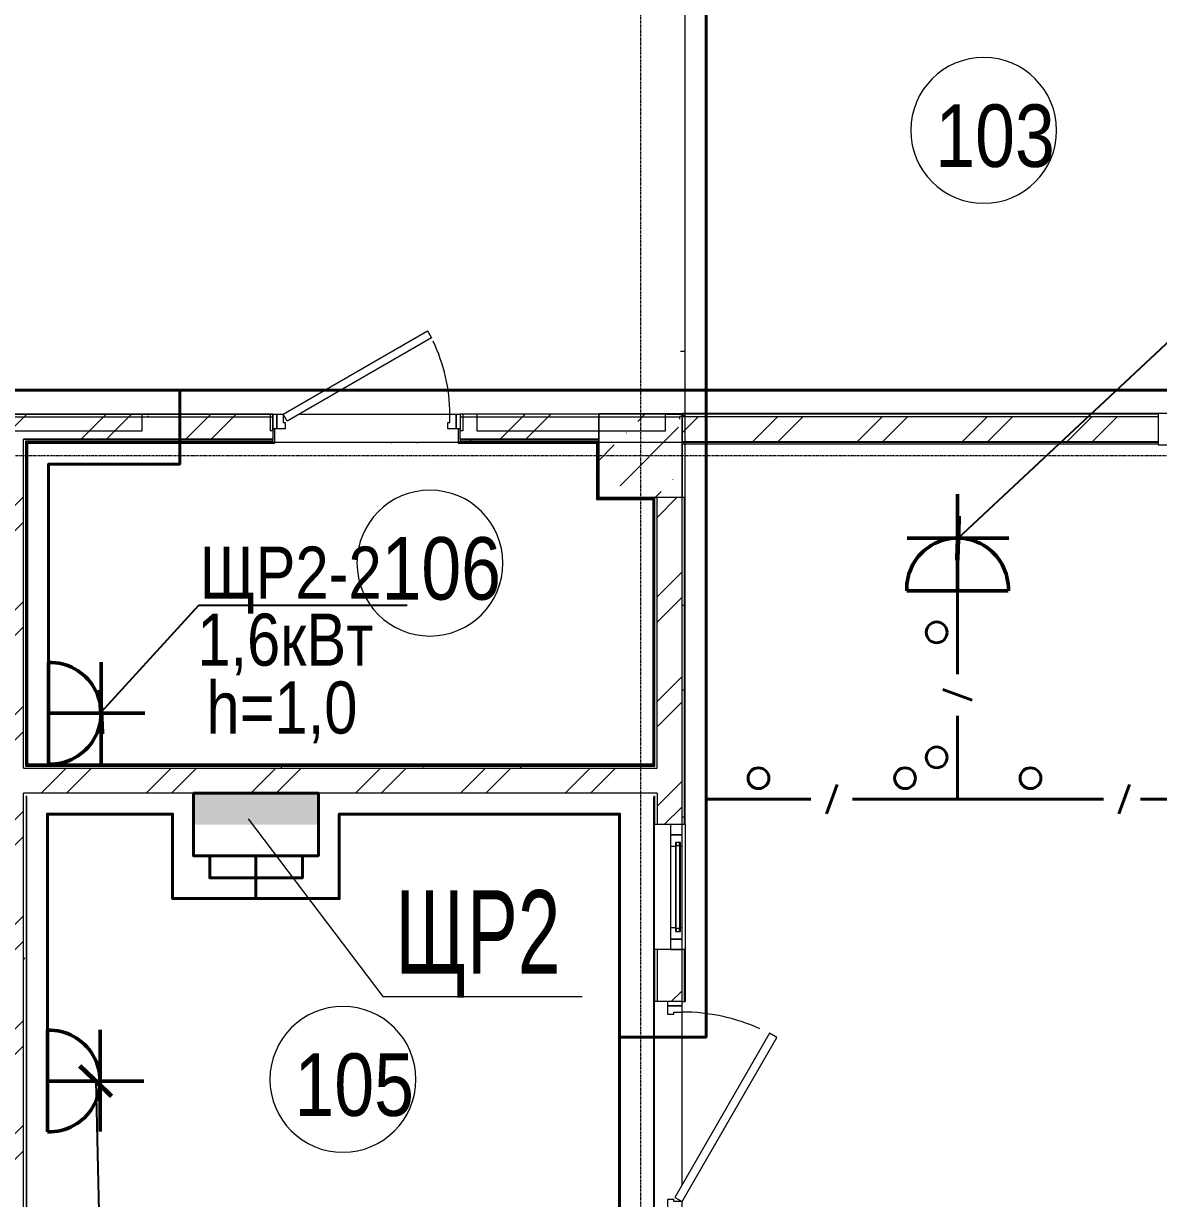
# Model space of a CAD drawing. Header units: metres. Extents: x -187 to 138813, y -64870 to 49448.
# Drawn here: x 51103 to 56549, y -53851 to -48211 of the extents above; entities that cross this region are included whole.
import ezdxf
from ezdxf import colors
from ezdxf.entities.mleader import LeaderData, LeaderLine
from ezdxf.math import Vec2, Vec3

# ---------------------------------------------------------------- set-up
doc = ezdxf.new("R2010")
doc.units = ezdxf.units.M
doc.linetypes.add('ADSK_Линия сетки', pattern=[21, 12, -3, 3, -3])
for name, color, linetype, lineweight in [('A-AREA-IDEN', 7, 'Continuous', 9), ('A-DETL-MBND', 7, 'Continuous', 5), ('A-DOOR', 7, 'Continuous', 5), ('A-DOOR-FRAM', 7, 'Continuous', 13), ('A-FLOR', 7, 'Continuous', 5), ('A-GLAZ', 7, 'Continuous', 5), ('A-WALL', 7, 'Continuous', 5), ('A-WALL-PATT', 7, 'Continuous', 18), ('nadpisi', 84, 'Continuous', 13), ('S-COLS', 7, 'Continuous', 5), ('S-GRID', 7, 'Continuous', 9), ('Освещение', 1, 'Continuous', 50), ('раб осв', 7, 'Continuous', 40), ('Эл-свет раб.', 5, 'Continuous', 50), ('ЭЛ.сети', 5, 'Continuous', 100), ('ЭОМ', 7, 'Continuous', 40)]:
    doc.layers.add(name, color=color, linetype=linetype, lineweight=lineweight)
doc.styles.add('Arial', font='ARIALN.TTF', dxfattribs={"width": 0.8, "height": 2.5})
doc.styles.add('GOST Common_I_1', font='ARIALN.TTF', dxfattribs={"height": 300})
doc.styles.add('STYLE1', font='ARIALN.TTF', dxfattribs={"height": 250})
doc.styles.add('ГОСТ 2.304', font='ARIALN.TTF', dxfattribs={"width": 0.85})
doc.dimstyles.new('СПДС', dxfattribs={"dimscale": 100, "dimtxt": 2.5, "dimasz": 2.5, "dimexe": 1.25, "dimexo": 0.625, "dimtad": 1, "dimdec": 0, "dimrnd": 0.001, "dimtxsty": 'ГОСТ 2.304', "dimblk": 'OBLIQUE', "dimcen": 2.5, "dimdle": 2, "dimadec": 0, "dimazin": 2, "dimtfac": 0.75, "dimtdec": 0, "dimtmove": 1, "dimatfit": 3, "dimfxl": 1, "dimtolj": 1, "dimarcsym": 1})
pattern_1 = [(45, (0, 0), (-251.4472, 251.4472), []), (45, (0, 381), (-251.4472, 251.4472), [])]
pattern_2 = [(0, (0, 0), (812.8, 203.2), [33.528, -576.072, 33.528, -576.072, -3251.2]), (0, (0, 0), (812.8, 203.2), [-1219.2, 33.528, -1185.672, 33.528, -576.072, -1422.4]), (0, (0, 0), (812.8, 203.2), [-3048, 33.528, -372.872, 33.528, -982.472]), (120, (304.8, 101.6), (-582.37636, 602.30545), [33.528, -576.072, 33.528, -576.072, -3251.2]), (120, (304.8, 101.6), (-582.37636, 602.30545), [-1219.2, 33.528, -1185.672, 33.528, -576.072, -1422.4]), (120, (304.8, 101.6), (-582.37636, 602.30545), [-3048, 33.528, -372.872, 33.528, -982.472]), (240, (406.4, 508), (-230.42364, -805.50545), [33.528, -576.072, 33.528, -576.072, -3251.2]), (240, (406.4, 508), (-230.42364, -805.50545), [-1219.2, 33.528, -1185.672, 33.528, -576.072, -1422.4]), (240, (406.4, 508), (-230.42364, -805.50545), [-3048, 33.528, -372.872, 33.528, -982.472])]
pattern_3 = [(50, (0, 0), (728.7365, -63.756), [76.2, -838.2]), (355, (0, 0), (-140.9716, 764.2276), [60.96, -670.56]), (100.451, (60.7, -5.3), (587.77, 700.467), [64.76, -712.36]), (46.184, (0, 203.2), (1084.316, -168.171), [114.3, -1257.3]), (96.636, (90.4, 189.2), (949.61, 989.71), [97.14, -1068.54]), (351.184, (0, 203.2), (949.62, 989.701), [91.44, -1005.84]), (21, (101.6, 152.4), (606.458, -409.0606), [76.2, -838.2]), (326, (101.6, 152.4), (247.208, 736.753), [60.96, -670.56]), (71.451, (152.14, 118.3), (853.668, 327.6855), [64.76, -712.36]), (37.5, (0, 0), (12.3547, 338.2201), [33.528, -628.904, 33.528, -647.192, -673.1]), (37.5, (0, 0), (12.3547, 338.2201), [-1343.152, 33.528, -639.572]), (7.5, (0, 0), (267.2789, 400.7221), [33.528, -354.584, 33.528, -613.664, -256.54]), (7.5, (0, 0), (267.2789, 400.7221), [-1035.304, 33.528, -223.012]), (327.5, (-226.57, 0), (542.3633, -22.9153), [33.528, -220.472, 33.528, -758.952, -1051.56]), (327.5, (-226.57, 0), (542.3633, -22.9153), [-1046.48, 33.528, -1018.032]), (317.5, (-328.17, 0), (592.517, 101.707), [33.528, -296.672, 33.528, -492.76, -746.76]), (317.5, (-328.17, 0), (592.517, 101.707), [-856.488, 33.528, -713.232])]

# ---------------------------------------------------------------- blocks, each defined once
blk = doc.blocks.new('КДП АПК - КР_rvt-1-1 этаж')
at = {"layer": 'S-COLS', "lineweight": 15}
h = blk.add_hatch(dxfattribs=at)
h.set_pattern_fill('FP_125', color=256, style=0, pattern_type=2)
h.set_pattern_definition([(45, (0, 0), (84.19025, 308.69666), [396.875, -79.375, 3.353, -76.022])])
h.paths.add_polyline_path([(54034.3, -49845.6), (54262.7, -49845.6), (54262.7, -49445.6), (53862.7, -49445.6), (53862.7, -49845.6)], flags=0)
for p, q in [((54262.7, -49445.6), (53862.7, -49445.6)), ((53862.7, -49445.6), (53862.7, -49845.6)), ((54262.7, -49845.6), (54262.7, -49445.6)), ((53862.7, -49845.6), (54262.7, -49845.6))]:
    blk.add_line(p, q, dxfattribs=at)
blk = doc.blocks.new('Окно 1-Глухое - Один переплет с двойным стеклопакетом - 21519-2003 - ОА СПО Д2 2068-868 _4М1-16-4М1_ ГОСТ 21519-2003-678951-1 этаж')
at = {"layer": 'A-GLAZ', "color": 36, "true_color": 0x804000}
for p, q in [((-300, 63), (-300, 8)), ((-250, 63), (-300, 63)), ((-250, 8), (-250, 63)), ((300, 63), (250, 63)), ((250, 63), (250, 8)), ((300, 8), (300, 63)), ((-300, 8), (-250, 8)), ((250, 8), (300, 8))]:
    blk.add_line(p, q, dxfattribs=at)
at = {"layer": 'A-GLAZ', "lineweight": 13}
for p, q in [((-250, 63), (-250, 8)), ((-196, 63), (-250, 63)), ((-196, 55), (-196, 63)), ((250, 63), (196, 63)), ((196, 63), (196, 55)), ((250, 8), (250, 63)), ((-250, 8), (-196, 8)), ((214, 55), (-214, 55)), ((-214, 55), (-214, 51)), ((-214, 51), (214, 51)), ((214, 35), (-214, 35)), ((-214, 35), (-214, 31)), ((-214, 31), (214, 31)), ((-196, 8), (-196, 31)), ((196, 31), (196, 8)), ((196, 8), (250, 8)), ((214, 51), (214, 55)), ((214, 31), (214, 35))]:
    blk.add_line(p, q, dxfattribs=at)
at = {"layer": 'A-GLAZ'}
for p, q in [((196, 63), (-196, 63)), ((-196, 8), (196, 8))]:
    blk.add_line(p, q, dxfattribs=at)
at = {"layer": 'A-GLAZ', "lineweight": 18}
for p, q in [((-199, 51), (-214, 51)), ((-214, 51), (-214, 35)), ((-214, 35), (-199, 35)), ((-199, 35), (-199, 51)), ((199, 51), (199, 35)), ((214, 51), (199, 51)), ((199, 35), (214, 35)), ((214, 35), (214, 51))]:
    blk.add_line(p, q, dxfattribs=at)
blk = doc.blocks.new('AC_Дверь_Однопольная_ДеревяннаяВнутренняя_ГОСТ6629-88 - ДГ 21-10Л-1292866-1 этаж')
at = {"layer": 'A-DOOR', "lineweight": 13}
for p, q in [((-333.1, 515), (-353.1, 480.4)), ((455, 60), (-333.1, 515)), ((-353.1, 480.4), (435, 25.4)), ((435, 25.4), (455, 60))]:
    blk.add_line(p, q, dxfattribs=at)
at = {"layer": 'A-DOOR', "lineweight": 18}
for p, q in [((-485, 60), (-505, 60)), ((-505, 60), (-505, -10)), ((-485, -10), (-485, 60)), ((505, 60), (485, 60)), ((485, 60), (485, -10)), ((505, -10), (505, 60)), ((-505, -10), (-485, -10)), ((485, -10), (505, -10))]:
    blk.add_line(p, q, dxfattribs=at)
at = {"layer": 'A-DOOR'}
blk.add_arc((455, 60), 910, 155.7365, 180, dxfattribs=at)
at = {"layer": 'A-DOOR-FRAM'}
for p, q in [((-455, 60), (-485, 60)), ((-485, 60), (-485, -10)), ((-455, 20), (-455, 60)), ((485, 60), (455, 60)), ((455, 60), (455, 20)), ((485, -10), (485, 60)), ((-445, 20), (-455, 20)), ((-445, -10), (-445, 20)), ((455, 20), (445, 20)), ((445, 20), (445, -10)), ((-485, -10), (-445, -10)), ((445, -10), (485, -10))]:
    blk.add_line(p, q, dxfattribs=at)
blk = doc.blocks.new('AC_Дверь_Однопольная_ДеревяннаяВнутренняя_ГОСТ6629-88 - ДГ 21-9-2276558-1 этаж')
at = {"layer": 'A-DOOR', "lineweight": 13}
for p, q in [((-400, 40), (292.8, 440)), ((312.8, 405.4), (-380, 5.4)), ((292.8, 440), (312.8, 405.4)), ((-380, 5.4), (-400, 40))]:
    blk.add_line(p, q, dxfattribs=at)
at = {"layer": 'A-DOOR', "lineweight": 18}
for p, q in [((-450, 40), (-430, 40)), ((-450, -30), (-450, 40)), ((-430, 40), (-430, -30)), ((430, 40), (450, 40)), ((430, -30), (430, 40)), ((450, 40), (450, -30)), ((-430, -30), (-450, -30)), ((450, -30), (430, -30))]:
    blk.add_line(p, q, dxfattribs=at)
at = {"layer": 'A-DOOR'}
blk.add_arc((-400, 40), 800, 0, 25.9051, dxfattribs=at)
at = {"layer": 'A-DOOR-FRAM'}
for p, q in [((-430, 40), (-400, 40)), ((-430, -30), (-430, 40)), ((-400, 40), (-400, 0)), ((-400, 0), (-390, 0)), ((-390, 0), (-390, -30)), ((390, 0), (400, 0)), ((390, -30), (390, 0)), ((400, 40), (430, 40)), ((400, 0), (400, 40)), ((430, 40), (430, -30)), ((-390, -30), (-430, -30)), ((430, -30), (390, -30))]:
    blk.add_line(p, q, dxfattribs=at)
blk = doc.blocks.new('Дверь-ВНУТРЕННЯЯ - ДГ 21-14-2278928-1 этаж')
at = {"layer": 'A-DOOR', "lineweight": 13}
for p, q in [((-632.5, -22.4), (-655, -61.3)), ((-65.3, -349.9), (-632.5, -22.4)), ((65.3, -349.9), (632.5, -22.4)), ((632.5, -22.4), (655, -61.3)), ((-655, -61.3), (-87.8, -388.8)), ((655, -61.3), (87.8, -388.8)), ((-87.8, -388.8), (-65.3, -349.9)), ((87.8, -388.8), (65.3, -349.9))]:
    blk.add_line(p, q, dxfattribs=at)
at = {"layer": 'A-DOOR'}
for centre, start, end in [((-655, -61.3), 330, 360), ((655, -61.3), 180, 210)]:
    blk.add_arc(centre, 655, start, end, dxfattribs=at)
at = {"layer": 'A-DOOR-FRAM'}
for p, q in [((-705, 88.7), (-655, 88.7)), ((-705, -61.3), (-705, 88.7)), ((-655, 88.7), (-655, 39.4)), ((655, 88.7), (705, 88.7)), ((655, 39.4), (655, 88.7)), ((705, 88.7), (705, -61.3)), ((-655, 39.4), (-639.1, 39.4)), ((-639.1, 39.4), (-639.1, -11.6)), ((639.1, 39.4), (655, 39.4)), ((639.1, -11.6), (639.1, 39.4)), ((-655, -11.6), (-655, -61.3)), ((-639.1, -11.6), (-655, -11.6)), ((655, -11.6), (639.1, -11.6)), ((655, -61.3), (655, -11.6)), ((-655, -61.3), (-705, -61.3)), ((705, -61.3), (655, -61.3))]:
    blk.add_line(p, q, dxfattribs=at)
blk = doc.blocks.new('_None')
blk = doc.blocks.new('Розетка штепсельная с заземляющим контактом скрытой установки IP20')
at = {"layer": 'Эл-свет раб.', "ltscale": 0.3}
for p, q in [((191574.8, -246568.3), (191574.8, -246105.7)), ((191816.2, -246316.2), (191328.6, -246316.2)), ((191818.7, -246568.3), (191331, -246568.3))]:
    blk.add_line(p, q, dxfattribs=at)
at = {"layer": 'Эл-свет раб.', "ltscale": 0.3, "extrusion": (0, 0, -1)}
blk.add_ellipse((191574.8, -246560.1), major_axis=(-172.5, 172.5), ratio=1, start_param=5.464002, end_param=8.673165, dxfattribs=at)
blk = doc.blocks.new('_Oblique')
at = {"color": 0, "linetype": 'ByBlock', "lineweight": -2}
blk.add_line((-0.5, -0.5), (0.5, 0.5), dxfattribs=at)
blk = doc.blocks.new('ПСС_Марка_помещения - Имя_2_5мм-224473-1 этаж')
at = {"layer": 'A-AREA-IDEN'}
for start, end in [(360, 180), (180, 360)]:
    blk.add_arc((-0.074, 0.039), 3.5, start, end, dxfattribs=at)

msp = doc.modelspace()

# ---------------------------------------------------------------- hatches: boundary and pattern name
at = {"layer": 'A-WALL-PATT', "lineweight": 5}
h = msp.add_hatch(dxfattribs=at)
h.set_pattern_fill('FP_81', color=256, style=0, pattern_type=2)
h.set_pattern_definition(pattern_2)
h.paths.add_polyline_path([(54262.6532, -50085.6443), (54262.6532, -49485.6443), (54250.1532, -49485.6443), (54250.1532, -50085.6443)], flags=0)
h = msp.add_hatch(dxfattribs=at)
h.set_pattern_fill('FP_81', color=256, style=0, pattern_type=2)
h.set_pattern_definition(pattern_2)
h.paths.add_polyline_path([(54262.6532, -50485.6443), (54277.6532, -50485.6443), (54277.6532, -49482.6443), (54262.6532, -49482.6443), (54262.6532, -50382.5185)], flags=0)
h = msp.add_hatch(dxfattribs=at)
h.set_pattern_fill('FP_81', color=256, style=0, pattern_type=2)
h.set_pattern_definition([(0, (-4e-05, -600), (812.8, 203.2), [33.528, -576.072, 33.528, -576.072, -3251.2]), (0, (-4e-05, -600), (812.8, 203.2), [-1219.2, 33.528, -1185.672, 33.528, -576.072, -1422.4]), (0, (-4e-05, -600), (812.8, 203.2), [-3048, 33.528, -372.872, 33.528, -982.472]), (120, (304.8, -498.4), (-582.37636, 602.30545), [33.528, -576.072, 33.528, -576.072, -3251.2]), (120, (304.8, -498.4), (-582.37636, 602.30545), [-1219.2, 33.528, -1185.672, 33.528, -576.072, -1422.4]), (120, (304.8, -498.4), (-582.37636, 602.30545), [-3048, 33.528, -372.872, 33.528, -982.472]), (240, (406.4, -92), (-230.42364, -805.50545), [33.528, -576.072, 33.528, -576.072, -3251.2]), (240, (406.4, -92), (-230.42364, -805.50545), [-1219.2, 33.528, -1185.672, 33.528, -576.072, -1422.4]), (240, (406.4, -92), (-230.42364, -805.50545), [-3048, 33.528, -372.872, 33.528, -982.472])])
h.paths.add_polyline_path([(47942.6532, -50098.1443), (51752.6532, -50098.1443), (51752.6532, -50085.6443), (47875.1532, -50085.6443), (47875.1532, -50098.1443)], flags=0)
h.paths.add_polyline_path([(54182.6531, -50098.1443), (54250.1531, -50098.1443), (54250.1531, -50085.6443), (52652.6532, -50085.6443), (52652.6532, -50098.1443), (54034.2902, -50098.1443)], flags=0)
h = msp.add_hatch(dxfattribs=at)
h.set_pattern_fill('FP_1', color=256, style=0, pattern_type=2)
h.set_pattern_definition(pattern_1)
h.paths.add_polyline_path([(52976.5336, -50205.6443), (53862.6532, -50205.6443), (53862.6532, -50085.6443), (53210.7702, -50085.6446), (53210.7702, -50205.6446)])
h.paths.add_polyline_path([(48262.6532, -50205.6443), (52298.2701, -50205.6446), (52298.2701, -50085.6446), (48262.6532, -50085.6443)])
h = msp.add_hatch(dxfattribs=at)
h.set_pattern_fill('FP_1', color=256, style=0, pattern_type=2)
h.set_pattern_definition([(45, (-8e-05, -2732), (-251.4472, 251.4472), []), (45, (-8e-05, -2351), (-251.4472, 251.4472), [])])
h.paths.add_polyline_path([(54262.6531, -50217.6443), (56547.4745, -50217.6443), (56547.4745, -50097.6443), (54262.6531, -50097.6443)])
h.paths.add_polyline_path([(57957.4745, -50097.6443), (57957.4745, -50217.6443), (59862.6531, -50217.6443), (59862.6531, -50097.6443)])
h = msp.add_hatch(dxfattribs=at)
h.set_pattern_fill('FP_1', color=256, style=0, pattern_type=2)
h.set_pattern_definition(pattern_1)
h.paths.add_polyline_path([(50982.6532, -56735.6443), (51102.6532, -56735.6443), (51102.6532, -50205.6443), (50982.6532, -50205.6443), (50982.6532, -56063.8585)], flags=0)
h = msp.add_hatch(dxfattribs=at)
h.set_pattern_fill('FP_81', color=256, style=0, pattern_type=2)
h.set_pattern_definition(pattern_2)
h.paths.add_polyline_path([(51389.8986, -50215.6443), (51752.6532, -50215.6443), (51752.6532, -50205.6443), (51102.6532, -50205.6443), (51102.6532, -50215.6443), (51112.6532, -50215.6443)], flags=0)
h.paths.add_polyline_path([(52976.5336, -50215.6443), (53862.6532, -50215.6443), (53862.6532, -50205.6443), (52652.6532, -50205.6443), (52652.6532, -50215.6443)], flags=0)
h = msp.add_hatch(dxfattribs=at)
h.set_pattern_fill('FP_82', color=256, style=0, pattern_type=2)
h.set_pattern_definition(pattern_3)
h.paths.add_polyline_path([(51389.8986, -50220.6443), (51752.6532, -50220.6443), (51752.6532, -50215.6443), (51112.6532, -50215.6443), (51112.6532, -50220.6443), (51117.6532, -50220.6443)], flags=0)
h.paths.add_polyline_path([(53862.6532, -50220.6443), (53862.6532, -50215.6443), (52652.6532, -50215.6443), (52652.6532, -50220.6443), (53857.6532, -50220.6443)], flags=0)
h = msp.add_hatch(dxfattribs=at)
h.set_pattern_fill('FP_1', color=256, style=0, pattern_type=2)
h.set_pattern_definition(pattern_1)
h.paths.add_polyline_path([(53852.6532, -50225.6443), (53857.6532, -50225.6443), (53857.6532, -50220.6443), (52647.6532, -50220.6443), (52647.6532, -50225.6443), (52976.5336, -50225.6443)], flags=0)
h.paths.add_polyline_path([(51122.6532, -50225.6443), (51757.6532, -50225.6443), (51757.6532, -50220.6443), (51117.6532, -50220.6443), (51117.6532, -50225.6443)], flags=0)
h = msp.add_hatch(dxfattribs=at)
h.set_pattern_fill('FP_1', color=256, style=0, pattern_type=2)
h.set_pattern_definition(pattern_1)
h.paths.add_polyline_path([(51117.6532, -51770.6443), (51122.6532, -51770.6443), (51122.6532, -50225.6443), (51117.6532, -50225.6443), (51117.6532, -51625.3116)], flags=0)
h = msp.add_hatch(dxfattribs=at)
h.set_pattern_fill('FP_1', color=256, style=0, pattern_type=2)
h.set_pattern_definition(pattern_1)
h.paths.add_polyline_path([(53857.6532, -50490.6443), (53857.6532, -50225.6443), (53852.6532, -50225.6443), (53852.6532, -50490.6443)], flags=0)
h = msp.add_hatch(dxfattribs=at)
h.set_pattern_fill('FP_82', color=256, style=0, pattern_type=2)
h.set_pattern_definition(pattern_3)
h.paths.add_polyline_path([(53862.6532, -50485.6443), (53862.6532, -50220.6443), (53857.6532, -50220.6443), (53857.6532, -50485.6443)], flags=0)
h = msp.add_hatch(dxfattribs=at)
h.set_pattern_fill('FP_1', color=256, style=0, pattern_type=2)
h.set_pattern_definition(pattern_1)
h.paths.add_polyline_path([(54034.2902, -50495.6443), (54122.6532, -50495.6443), (54122.6532, -50490.6443), (53852.6532, -50490.6443), (53852.6532, -50495.6443)], flags=0)
h = msp.add_hatch(dxfattribs=at)
h.set_pattern_fill('FP_1', color=256, style=0, pattern_type=2)
h.set_pattern_definition(pattern_1)
h.paths.add_polyline_path([(54122.6532, -51765.6443), (54127.6532, -51765.6443), (54127.6532, -50490.6443), (54122.6532, -50490.6443), (54122.6532, -51092.686)], flags=0)
h = msp.add_hatch(dxfattribs=at)
h.set_pattern_fill('FP_82', color=256, style=0, pattern_type=2)
h.set_pattern_definition(pattern_3)
h.paths.add_polyline_path([(54132.6532, -51770.6443), (54132.6532, -50485.6443), (54127.6532, -50485.6443), (54127.6532, -51770.6443)], flags=0)
h = msp.add_hatch(dxfattribs=at)
h.set_pattern_fill('FP_1', color=256, style=0, pattern_type=2)
h.set_pattern_definition(pattern_1)
h.paths.add_polyline_path([(54262.6532, -55285.6443), (54262.6532, -53915.6443), (54142.6532, -53915.6443), (54142.6532, -55285.6443)], flags=0)
h.paths.add_polyline_path([(54192.6532, -52905.6443), (54262.6532, -52905.6443), (54262.6532, -52655.6443), (54142.6532, -52655.6443), (54142.6532, -52905.6443)], flags=0)
h.paths.add_polyline_path([(54262.6532, -52055.6443), (54262.6532, -50485.6443), (54142.6532, -50485.6443), (54142.6532, -52055.6443)], flags=0)
h = msp.add_hatch(dxfattribs=at)
h.set_pattern_fill('FP_81', color=256, style=0, pattern_type=2)
h.set_pattern_definition(pattern_2)
h.paths.add_polyline_path([(54274.6532, -55285.6443), (54274.6532, -53915.6443), (54262.6532, -53915.6443), (54262.6532, -55285.6443)], flags=0)
h.paths.add_polyline_path([(54262.6532, -52905.6443), (54274.6532, -52905.6443), (54274.6532, -52655.6443), (54262.6532, -52655.6443)], flags=0)
h.paths.add_polyline_path([(54274.6532, -52055.6443), (54274.6532, -50485.6443), (54262.6532, -50485.6443), (54262.6532, -52055.6443)], flags=0)
h = msp.add_hatch(dxfattribs=at)
h.set_pattern_fill('FP_81', color=256, style=0, pattern_type=2)
h.set_pattern_definition(pattern_2)
h.paths.add_polyline_path([(54277.6532, -55285.6443), (54277.6532, -53915.6443), (54274.6532, -53915.6443), (54274.6532, -55285.6443)], flags=0)
h.paths.add_polyline_path([(54274.6532, -52905.6443), (54277.6532, -52905.6443), (54277.6532, -52655.6443), (54274.6532, -52655.6443)], flags=0)
h.paths.add_polyline_path([(54277.6532, -52055.6443), (54277.6532, -50485.6443), (54274.6532, -50485.6443), (54274.6532, -52055.6443)], flags=0)
h = msp.add_hatch(dxfattribs=at)
h.set_pattern_fill('FP_82', color=256, style=0, pattern_type=2)
h.set_pattern_definition(pattern_3)
h.paths.add_polyline_path([(54034.2902, -51775.6443), (54132.6532, -51775.6443), (54132.6532, -51770.6443), (51117.6532, -51770.6443), (51117.6532, -51775.6443), (52976.5336, -51775.6443)], flags=0)
h = msp.add_hatch(dxfattribs=at)
h.set_pattern_fill('FP_1', color=256, style=0, pattern_type=2)
h.set_pattern_definition(pattern_1)
h.paths.add_polyline_path([(51122.6532, -51770.6443), (54127.6532, -51770.6443), (54127.6532, -51765.6443), (51122.6532, -51765.6443)], flags=0)
h = msp.add_hatch(dxfattribs=at)
h.set_pattern_fill('FP_1', color=256, style=0, pattern_type=2)
h.set_pattern_definition(pattern_1)
h.paths.add_polyline_path([(51102.6532, -51905.6443), (54142.6532, -51905.6443), (54142.6532, -51785.6443), (51102.6532, -51785.6443), (51102.6532, -51802.8535)], flags=0)
h = msp.add_hatch(dxfattribs=at)
h.set_pattern_fill('FP_81', color=256, style=0, pattern_type=2)
h.set_pattern_definition(pattern_2)
h.paths.add_polyline_path([(54142.6532, -51785.6443), (54142.6532, -51775.6443), (51112.6532, -51775.6443), (51112.6532, -51785.6443), (54034.2902, -51785.6443)], flags=0)
h = msp.add_hatch(dxfattribs=at)
h.set_pattern_fill('FP_81', color=256, style=0, pattern_type=2)
h.set_pattern_definition(pattern_2)
h.paths.add_polyline_path([(51114.6532, -56947.0089), (51114.6532, -51905.6443), (51102.6532, -51905.6443), (51102.6532, -56947.0089)], flags=0)
at = {"layer": 'ЭОМ', "ltscale": 100}
h = msp.add_hatch(color=256, dxfattribs=at)
h.dxf.hatch_style = 1
h.paths.add_polyline_path([(51917.6532, -51905.6443), (51917.6532, -52055.6443), (52517.6532, -52055.6443), (52517.6532, -51905.6443)])

# ---------------------------------------------------------------- linework, layer by layer
msp.add_lwpolyline([(54127.6532, -51920.6443), (54127.6532, -55773.2687)])
at = {"layer": 'A-DETL-MBND'}
msp.add_line((54277.6532, -50082.6443), (54277.6532, -47500.4712), dxfattribs=at)
at = {"layer": 'A-FLOR', "lineweight": 18}
for p, q in [((52428.2702, -50085.6443), (53148.2702, -50085.6443)), ((54262.6532, -53785.6443), (54262.6532, -52955.6443))]:
    msp.add_line(p, q, dxfattribs=at)
at = {"layer": 'A-WALL'}
for p, q in [((52298.2702, -50085.6443), (47875.1532, -50085.6443)), ((47875.1532, -50098.1443), (52298.2702, -50098.1443)), ((52285.7702, -50085.6443), (52285.7701, -50165.6443)), ((54250.1531, -50085.6443), (53198.2702, -50085.6443)), ((53198.2702, -50098.1443), (54250.1531, -50098.1443)), ((53210.7703, -50085.6443), (53210.7702, -50165.6443)), ((54250.1531, -50097.6443), (54250.1531, -50110.1443)), ((56547.4745, -50085.6443), (54262.6531, -50085.6443)), ((54262.6531, -50097.6443), (56547.4745, -50097.6443)), ((52298.2701, -50165.6443), (52285.7701, -50165.6443)), ((52308.2701, -50157.1579), (52298.2701, -50157.1579)), ((52298.2701, -50157.1579), (52298.2702, -50205.6443)), ((52308.2702, -50225.6443), (52308.2701, -50157.1579)), ((53198.2702, -50157.1579), (53188.2702, -50157.1579)), ((53188.2702, -50157.1579), (53188.2703, -50225.6443)), ((53198.2703, -50205.6443), (53198.2702, -50157.1579)), ((53210.7702, -50165.6443), (53198.2702, -50165.6443)), ((51102.6532, -50205.6443), (52298.2702, -50205.6443)), ((51102.6532, -51785.6443), (51102.6532, -50205.6443)), ((52298.2702, -50205.6443), (51102.6532, -50205.6443)), ((52298.2702, -50215.6443), (51112.6532, -50215.6443)), ((51112.6532, -50215.6443), (51112.6532, -51775.6443)), ((52303.2702, -50220.6443), (51117.6532, -50220.6443)), ((51117.6532, -50220.6443), (51117.6532, -51770.6443)), ((52303.2702, -50220.6443), (52303.2702, -50225.6443)), ((52303.2702, -50225.6443), (52308.2702, -50225.6443)), ((53188.2703, -50225.6443), (53193.2703, -50225.6443)), ((53857.6532, -50220.6443), (53193.2703, -50220.6443)), ((53193.2703, -50225.6443), (53193.2703, -50220.6443)), ((53198.2703, -50205.6443), (53862.6532, -50205.6443)), ((53862.6532, -50205.6443), (53198.2703, -50205.6443)), ((53862.6532, -50215.6443), (53198.2703, -50215.6443)), ((53857.6532, -50490.6443), (53857.6532, -50220.6443)), ((54262.6531, -50217.6443), (56547.4745, -50217.6443)), ((56547.4745, -50229.6443), (54262.6531, -50229.6443)), ((54127.6532, -50490.6443), (53857.6532, -50490.6443)), ((54127.6532, -51770.6443), (54127.6532, -50490.6443)), ((54132.6532, -51775.6443), (54132.6532, -50485.6443)), ((54142.6532, -51765.6443), (54142.6532, -50485.6443)), ((54262.6532, -52055.6443), (54262.6532, -50485.6443)), ((54274.6532, -52055.6443), (54274.6532, -50485.6443)), ((51117.6532, -51770.6443), (54127.6532, -51770.6443)), ((54142.6532, -51785.6443), (54142.6532, -51765.6443)), ((51102.6532, -51785.6443), (54142.6532, -51785.6443)), ((51112.6532, -51775.6443), (54132.6532, -51775.6443)), ((51102.6532, -56735.6443), (51102.6532, -51905.6443)), ((54142.6532, -51905.6443), (51102.6532, -51905.6443)), ((51114.6532, -51917.6443), (51114.6532, -56947.0089)), ((54130.6532, -51917.6443), (54130.6532, -52055.6443)), ((54142.6532, -51920.6443), (54142.6532, -52055.6443)), ((54127.6532, -52655.6443), (54127.6532, -52055.6443)), ((54277.6532, -52055.6443), (54277.6532, -52655.6443)), ((54130.6532, -52655.6443), (54130.6532, -52905.6443)), ((54142.6532, -52655.6443), (54142.6532, -52905.6443)), ((54262.6532, -52905.6443), (54262.6532, -52655.6443)), ((54274.6532, -52905.6443), (54274.6532, -52655.6443))]:
    msp.add_line(p, q, dxfattribs=at)
at = {"layer": 'A-WALL', "lineweight": 18}
for p, q in [((48262.6532, -50085.6443), (52298.2702, -50085.6443)), ((51672.6531, -50165.6443), (51672.6532, -50085.6443)), ((52298.2702, -50085.6443), (52298.2701, -50165.6443)), ((53862.6532, -50085.6443), (53198.2703, -50085.6443)), ((53278.2703, -50085.6443), (53278.2702, -50165.6443)), ((53862.6532, -50205.6443), (53862.6532, -50085.6443)), ((54182.6531, -50165.6443), (54182.6532, -50085.6443)), ((54182.6532, -50085.6443), (54262.6532, -50085.6443)), ((54262.6531, -50097.6443), (54250.1531, -50097.6443)), ((54277.6531, -50094.6443), (54262.6531, -50094.6443)), ((54262.6531, -50097.6443), (54262.6531, -50097.6443)), ((54262.6532, -50085.6443), (54262.6532, -50485.6443)), ((56547.4745, -50082.6443), (54265.6531, -50082.6443)), ((54277.6532, -52055.6443), (54277.6532, -50082.6443)), ((47942.6532, -50165.6443), (51672.6531, -50165.6443)), ((52298.2702, -50165.6443), (52298.2702, -50155.6443)), ((53198.2702, -50155.6443), (53198.2702, -50165.6443)), ((53278.2702, -50165.6443), (54182.6531, -50165.6443)), ((51122.6532, -50225.6443), (52303.2702, -50225.6443)), ((51122.6532, -51765.6443), (51122.6532, -50225.6443)), ((51343.2109, -50220.6443), (56547.4745, -50220.6443)), ((52298.2702, -50220.6443), (52298.2702, -50205.6443)), ((53193.2703, -50225.6443), (53852.6532, -50225.6443)), ((53198.2703, -50205.6443), (53198.2703, -50220.6443)), ((53852.6532, -50225.6443), (53852.6532, -50495.6443)), ((53862.6532, -50485.6443), (53862.6532, -50205.6443)), ((53852.6532, -50495.6443), (54122.6532, -50495.6443)), ((54277.6532, -50485.6443), (53862.6532, -50485.6443)), ((54122.6532, -50495.6443), (54122.6532, -51765.6443)), ((54122.6532, -51765.6443), (51122.6532, -51765.6443)), ((51117.6532, -51920.6443), (51117.6532, -56947.0089)), ((54127.6532, -51920.6443), (54127.6532, -52055.6443)), ((54142.6532, -51905.6443), (54142.6532, -51920.6443)), ((54277.6532, -52055.6443), (54127.6532, -52055.6443)), ((54277.6532, -52655.6443), (54127.6532, -52655.6443)), ((54127.6532, -52905.6443), (54127.6532, -52655.6443)), ((54277.6532, -52655.6443), (54277.6532, -52905.6443)), ((54192.6532, -52905.6443), (54127.6532, -52905.6443)), ((54262.6532, -52905.6443), (54277.6532, -52905.6443))]:
    msp.add_line(p, q, dxfattribs=at)
at = {"layer": 'S-GRID', "linetype": 'ADSK_Линия сетки'}
for p, q in [((54062.6532, -39335.6443), (54062.6532, -64052.4737)), ((73297.2165, -50284.9002), (29247.2594, -50285.6443))]:
    msp.add_line(p, q, dxfattribs=at)
at = {"layer": 'раб осв', "color": 0, "lineweight": 40, "ltscale": 100}
msp.add_lwpolyline([(51996.1568, -52205.6443), (51996.1568, -52310.761), (52217.6532, -52310.761), (52217.6532, -52205.6443), (52217.6532, -52310.761), (52441.3513, -52310.761), (52441.3513, -52205.6443)], dxfattribs=at)
at = {"layer": 'ЭЛ.сети', "color": 0, "lineweight": 40}
for points in [[(54377.6532, -49970.6443), (54377.6532, -47600.6443), (49392.6532, -47600.6443), (49392.6532, -47250.6443), (53462.1604, -47250.6443), (53462.1604, -42344.0916)], [(51852.6532, -49970.6443), (48600.6532, -49970.6443), (47747.6532, -49970.6443), (47747.6532, -49970.6443), (47747.6532, -51550.6443), (47747.6532, -51550.6443), (48102.6532, -51550.6443), (48102.6532, -51550.6443), (48102.6532, -50595.6443), (48102.6532, -50595.6443), (48372.6532, -50595.6443), (48372.6532, -50325.6443), (49986.7808, -50325.6443)], [(53962.6532, -53075.6443), (54377.6532, -53075.6443), (54377.6532, -49970.6443), (51852.6532, -49970.6443), (51852.6532, -50325.6443), (51222.6532, -50325.6443), (51222.6532, -50325.6443), (51222.6532, -51521.8245)], [(63717.6532, -51886.6759), (63717.6532, -49970.6443), (54377.6532, -49970.6443)], [(55584.5867, -51333.2896), (55584.5867, -50933.2896)], [(55655.0637, -51458.9412), (55514.1098, -51407.6381)], [(56284.7604, -51933.2896), (55584.5867, -51933.2896), (55584.5867, -51533.2896)], [(55006.7715, -51862.8127), (54955.4684, -52003.7666)], [(56410.412, -51862.8127), (56359.1089, -52003.7666)], [(54881.12, -51933.2896), (54377.6532, -51933.2896)], [(55584.5867, -51933.2896), (55081.12, -51933.2896)], [(58855.9027, -51933.2896), (56462.6899, -51933.2896)], [(52217.6532, -52410.761), (51817.6532, -52410.761), (51817.6532, -52005.6443), (51217.6532, -52005.6443), (51217.6532, -53286.9549)], [(52217.6532, -52310.761), (52217.6532, -52410.761), (52617.6532, -52410.761), (52617.6532, -52005.6443), (52617.6532, -52005.6443), (53962.6532, -52005.6443), (53962.6532, -55080.9641)]]:
    msp.add_lwpolyline(points, dxfattribs=at)
for centre in [(55484.5867, -51133.2896), (55484.5867, -51733.2896), (54629.3866, -51833.2896), (55332.8533, -51833.2896), (55934.6736, -51833.2896)]:
    msp.add_circle(centre, 50, dxfattribs=at)
at = {"layer": 'ЭОМ', "ltscale": 100}
msp.add_lwpolyline([(51917.6532, -51905.6443), (52517.6532, -51905.6443), (52517.6532, -52205.6443), (51917.6532, -52205.6443)], close=True, dxfattribs=at)

# ---------------------------------------------------------------- block references
at = {"lineweight": 5}
msp.add_blockref('КДП АПК - КР_rvt-1-1 этаж', (0, -639.2559), dxfattribs=at)
at = {"layer": 'A-AREA-IDEN', "color": 18, "true_color": 0x000000, "xscale": 99.99999999999993, "yscale": 99.99999999999993, "zscale": 99.99999999999993}
for p in [(55717.6522, -48727.7324), (53060.2344, -50804.7141), (52642.6633, -53282.8258)]:
    msp.add_blockref('ПСС_Марка_помещения - Имя_2_5мм-224473-1 этаж', p, dxfattribs=at)
at = {"layer": 'A-DOOR', "color": 8, "true_color": 0x7f7f7f}
msp.add_blockref('AC_Дверь_Однопольная_ДеревяннаяВнутренняя_ГОСТ6629-88 - ДГ 21-9-2276558-1 этаж', (52748.2702, -50125.6443), dxfattribs=at)
at = {"layer": 'A-DOOR', "xscale": -1}
msp.add_blockref('Дверь-ВНУТРЕННЯЯ - ДГ 21-14-2278928-1 этаж', (57252.4745, -50171.2943), dxfattribs=at)
at = {"layer": 'A-DOOR', "rotation": 269.9999999999999}
msp.add_blockref('AC_Дверь_Однопольная_ДеревяннаяВнутренняя_ГОСТ6629-88 - ДГ 21-10Л-1292866-1 этаж', (54202.6532, -53410.6443), dxfattribs=at)
at = {"layer": 'A-GLAZ', "color": 36, "true_color": 0x804000, "rotation": 269.9999999999999}
msp.add_blockref('Окно 1-Глухое - Один переплет с двойным стеклопакетом - 21519-2003 - ОА СПО Д2 2068-868 _4М1-16-4М1_ ГОСТ 21519-2003-678951-1 этаж', (54199.6532, -52355.6443), dxfattribs=at)
at = {"layer": 'Освещение', "xscale": -1}
msp.add_blockref('Розетка штепсельная с заземляющим контактом скрытой установки IP20', (247159.4175, 195635.0535), dxfattribs=at)
at = {"layer": 'Освещение', "rotation": 270}
for p in [(297790.9963, 140053.0062), (297785.9963, 138287.8759)]:
    msp.add_blockref('Розетка штепсельная с заземляющим контактом скрытой установки IP20', p, dxfattribs=at)

# ---------------------------------------------------------------- texts
at = {"layer": 'A-AREA-IDEN', "color": 18, "true_color": 0x000000, "char_height": 300, "width": 577.215, "attachment_point": 1, "style": 'GOST Common_I_1'}
for s, insert in [('103', (55477.9678, -48599.2725)), ('106', (52820.5501, -50676.2541)), ('105', (52402.979, -53154.3659))]:
    msp.add_mtext(s, dxfattribs=dict(at, insert=insert))
at = {"layer": 'Эл-свет раб.', "color": 7, "style": 'STYLE1'}
for s, p in [('ЩР2-2', (51948.0348, -50971.5115)), ('1,6кВт', (51936.5527, -51293.1515)), ('h=1,0', (51980.3661, -51618.926, -386.7801))]:
    msp.add_text(s, height=250, dxfattribs=at).set_placement(p)

# ---------------------------------------------------------------- leaders
at = {"layer": 'nadpisi', "color": 7}
ml = msp.add_multileader_mtext('Standard', dxfattribs=at)
ml.set_content('ЩР2', color=7, style='Arial')
ml.set_leader_properties(color=7, linetype='Continuous', lineweight=15)
ml.set_arrow_properties(name='NONE')
ml.build(insert=Vec2(0, 0))
ml.multileader.update_dxf_attribs({"has_dogleg": 0, "text_left_attachment_type": 6, "text_right_attachment_type": 6, "dogleg_length": 0, "arrow_head_size": 250})
ctx = ml.context
ctx.base_point, ctx.char_height, ctx.arrow_head_size, ctx.plane_origin = Vec3(52827.0665, -52881.8234), 400, 250, Vec3(48236.508, -56679.3267)
ctx.left_attachment, ctx.right_attachment, ctx.text_align_type = 6, 6, 1
notes = []
notes.append((ctx, [(0, (1, 1, 0), (52827.0665, -52881.8234), (1, 0), 0, [(0, [(52180.6896, -52028.8394)], 0, [])])]))
ctx.mtext.insert, ctx.mtext.alignment, ctx.mtext.flow_direction = Vec3(53282.6545, -52370.7729), 2, 5
at = {"layer": 'ЭОМ', "lineweight": 25, "ltscale": 100}
for points in [[(55587.0373, -50681.1602), (57326.5723, -49055.4373), (58526.5723, -49055.4373)], [(51474.7826, -51515.9706), (51943.2025, -51003.2447), (52943.2025, -51003.2447)], [(51448.9759, -53286.9549), (51474.0433, -54330.5768), (52674.0433, -54330.5768)]]:
    msp.add_leader(points, dimstyle='СПДС', override={"dimasz": 1.5, "dimtad": 0, "dimldrblk": 'ArchTick', "dimfxl": 1.25, "dimtfill": 1, "dimlwd": 25}, dxfattribs=at)
for ctx, leaders in notes:
    for number, flags, end, landing, length, lines in leaders:
        leader = LeaderData()
        leader.index, (leader.has_last_leader_line, leader.has_dogleg_vector, leader.attachment_direction) = number, flags
        leader.last_leader_point, leader.dogleg_vector, leader.dogleg_length = Vec3(end), Vec3(landing), length
        for number, points, colour, breaks in lines:
            line = LeaderLine()
            line.index, line.vertices, line.color, line.breaks = number, Vec3.list(points), colors.encode_raw_color(colour), breaks
            leader.lines.append(line)
        ctx.leaders.append(leader)

doc.saveas('drawing.dxf')
